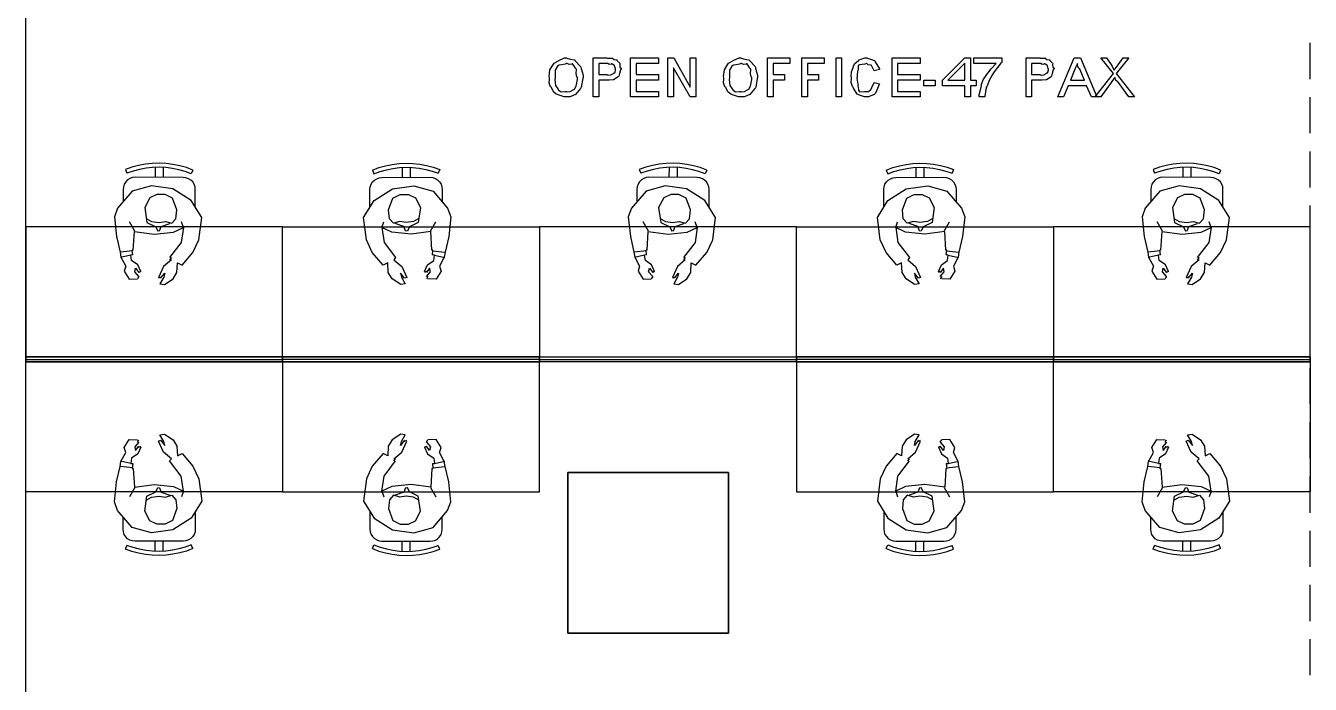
# Model space of a CAD drawing. Extents: x 0 to 23.4, y 0 to 16.5.
# Drawn here: x 5.708 to 7.807, y 9.754 to 10.83 of the extents above; entities that cross this region are included whole.
import ezdxf

# ---------------------------------------------------------------- set-up
doc = ezdxf.new("R2010")
doc.units = 0
doc.layers.get('0').update_dxf_attribs({"linetype": 'CONTINUOUS'})

msp = doc.modelspace()

# ---------------------------------------------------------------- linework, layer by layer
at = {"color": 0}
for points in [[(5.70779, 8.46924), (5.70779, 13.0227)], [(7.80746, 10.7429), (7.80746, 10.802)], [(7.80746, 10.6544), (7.80746, 10.7134)], [(7.80746, 10.5658), (7.80746, 10.6248)], [(5.98101, 10.5943), (5.97043, 10.5982), (5.95953, 10.6013), (5.94846, 10.6035), (5.93728, 10.6049), (5.926, 10.6054), (5.91471, 10.605), (5.90349, 10.6038), (5.89242, 10.6017), (5.88151, 10.5988), (5.87082, 10.5951)], [(6.27447, 10.5943), (6.28504, 10.5982), (6.29596, 10.6013), (6.30701, 10.6035), (6.31819, 10.6049), (6.32949, 10.6054), (6.34076, 10.605), (6.352, 10.6038), (6.36307, 10.6017), (6.37397, 10.5988), (6.38465, 10.5951)], [(6.82086, 10.5943), (6.81028, 10.5982), (6.79937, 10.6013), (6.78831, 10.6035), (6.77713, 10.6049), (6.76585, 10.6054), (6.75456, 10.605), (6.74333, 10.6038), (6.73226, 10.6017), (6.72136, 10.5988), (6.71067, 10.5951)], [(7.11431, 10.5943), (7.12489, 10.5982), (7.13579, 10.6013), (7.14686, 10.6035), (7.15804, 10.6049), (7.16932, 10.6054), (7.18061, 10.605), (7.19185, 10.6038), (7.2029, 10.6017), (7.21382, 10.5988), (7.2245, 10.5951)], [(7.66069, 10.5943), (7.65013, 10.5982), (7.63926, 10.6013), (7.62819, 10.6035), (7.61697, 10.6049), (7.60568, 10.6054), (7.5944, 10.605), (7.58322, 10.6038), (7.5721, 10.6017), (7.56119, 10.5988), (7.55057, 10.5951)], [(5.88667, 10.5824), (5.88226, 10.5819), (5.8781, 10.5805), (5.87435, 10.5781), (5.87125, 10.575), (5.86887, 10.5712), (5.8674, 10.5671), (5.86692, 10.5627)], [(5.87082, 10.5951), (5.87332, 10.589)], [(5.97851, 10.5883), (5.96843, 10.592), (5.95801, 10.5949), (5.94749, 10.597), (5.93674, 10.5983), (5.926, 10.5988), (5.91521, 10.5985), (5.90451, 10.5973), (5.89388, 10.5954), (5.88346, 10.5926), (5.87332, 10.589)], [(5.96539, 10.5822), (5.88667, 10.5824)], [(5.91943, 10.5988), (5.91938, 10.5823)], [(5.93257, 10.5988), (5.93251, 10.5823)], [(5.98101, 10.5943), (5.97851, 10.5883)], [(6.27447, 10.5943), (6.27696, 10.5883)], [(6.27696, 10.5883), (6.28706, 10.592), (6.29747, 10.5949), (6.308, 10.597), (6.31874, 10.5983), (6.32949, 10.5988), (6.34028, 10.5985), (6.35097, 10.5973), (6.3616, 10.5954), (6.37201, 10.5926), (6.38217, 10.589)], [(6.2901, 10.5822), (6.36882, 10.5824)], [(6.32292, 10.5988), (6.32297, 10.5823)], [(6.33604, 10.5988), (6.3361, 10.5823)], [(6.36882, 10.5824), (6.37321, 10.5819), (6.37739, 10.5805), (6.38113, 10.5781), (6.38422, 10.575), (6.38661, 10.5712), (6.38807, 10.5671), (6.38857, 10.5627)], [(6.38465, 10.5951), (6.38217, 10.589)], [(6.72651, 10.5824), (6.72211, 10.5819), (6.71793, 10.5805), (6.71419, 10.5781), (6.7111, 10.575), (6.70871, 10.5712), (6.70725, 10.5671), (6.70676, 10.5627)], [(6.71067, 10.5951), (6.71317, 10.589)], [(6.81836, 10.5883), (6.80826, 10.592), (6.79785, 10.5949), (6.78733, 10.597), (6.77658, 10.5983), (6.76585, 10.5988), (6.75504, 10.5985), (6.74436, 10.5973), (6.73372, 10.5954), (6.72331, 10.5926), (6.71317, 10.589)], [(6.80524, 10.5822), (6.72651, 10.5824)], [(6.75928, 10.5988), (6.75922, 10.5823)], [(6.7724, 10.5988), (6.77235, 10.5823)], [(6.82086, 10.5943), (6.81836, 10.5883)], [(7.11431, 10.5943), (7.11681, 10.5883)], [(7.11681, 10.5883), (7.1269, 10.592), (7.13732, 10.5949), (7.14789, 10.597), (7.15858, 10.5983), (7.16932, 10.5988), (7.18012, 10.5985), (7.19081, 10.5973), (7.20144, 10.5954), (7.21186, 10.5926), (7.222, 10.589)], [(7.12993, 10.5822), (7.20865, 10.5824)], [(7.16276, 10.5988), (7.16282, 10.5823)], [(7.17589, 10.5988), (7.17594, 10.5823)], [(7.20865, 10.5824), (7.21306, 10.5819), (7.21724, 10.5805), (7.22097, 10.5781), (7.22407, 10.575), (7.22646, 10.5712), (7.22792, 10.5671), (7.2284, 10.5627)], [(7.2245, 10.5951), (7.222, 10.589)], [(7.56635, 10.5824), (7.56196, 10.5819), (7.55778, 10.5805), (7.55404, 10.5781), (7.55094, 10.575), (7.54861, 10.5712), (7.54715, 10.5671), (7.5466, 10.5627)], [(7.55057, 10.5951), (7.553, 10.589)], [(7.65826, 10.5883), (7.64811, 10.592), (7.63775, 10.5949), (7.62717, 10.597), (7.61649, 10.5983), (7.60568, 10.5988), (7.59489, 10.5985), (7.58421, 10.5973), (7.57363, 10.5954), (7.56315, 10.5926), (7.553, 10.589)], [(7.64507, 10.5822), (7.56635, 10.5824)], [(7.59913, 10.5988), (7.59907, 10.5823)], [(7.61225, 10.5988), (7.61219, 10.5823)], [(7.66069, 10.5943), (7.65826, 10.5883)], [(5.86692, 10.5627), (5.86686, 10.5421)], [(5.91319, 10.5684), (5.88194, 10.5597)], [(5.94819, 10.5635), (5.91319, 10.5684)], [(5.97814, 10.5444), (5.94819, 10.5635)], [(5.98503, 10.5625), (5.98454, 10.5668), (5.98307, 10.571), (5.98074, 10.5748), (5.97765, 10.5779), (5.9739, 10.5802), (5.96978, 10.5817), (5.96539, 10.5822)], [(5.98497, 10.5335), (5.98503, 10.5625)], [(6.27046, 10.5625), (6.27094, 10.5668), (6.2724, 10.571), (6.27474, 10.5748), (6.27783, 10.5779), (6.28157, 10.5802), (6.28569, 10.5817), (6.2901, 10.5822)], [(6.27051, 10.5335), (6.27046, 10.5625)], [(6.27735, 10.5444), (6.30729, 10.5635)], [(6.30729, 10.5635), (6.34229, 10.5684)], [(6.34229, 10.5684), (6.37354, 10.5597)], [(6.38857, 10.5627), (6.38861, 10.5421)], [(6.70676, 10.5627), (6.70671, 10.5421)], [(6.75304, 10.5684), (6.72185, 10.5597)], [(6.78803, 10.5635), (6.75304, 10.5684)], [(6.81799, 10.5444), (6.78803, 10.5635)], [(6.82487, 10.5625), (6.82438, 10.5668), (6.82292, 10.571), (6.82058, 10.5748), (6.81749, 10.5779), (6.81375, 10.5802), (6.80963, 10.5817), (6.80524, 10.5822)], [(6.82482, 10.5335), (6.82487, 10.5625)], [(7.11029, 10.5625), (7.11079, 10.5668), (7.11225, 10.571), (7.11458, 10.5748), (7.11768, 10.5779), (7.12142, 10.5802), (7.12554, 10.5817), (7.12993, 10.5822)], [(7.11035, 10.5335), (7.11029, 10.5625)], [(7.11719, 10.5444), (7.14714, 10.5635)], [(7.14714, 10.5635), (7.18212, 10.5684)], [(7.18212, 10.5684), (7.21337, 10.5597)], [(7.2284, 10.5627), (7.22846, 10.5421)], [(7.5466, 10.5627), (7.54656, 10.5421)], [(7.59289, 10.5684), (7.56168, 10.5597)], [(7.62787, 10.5635), (7.59289, 10.5684)], [(7.65782, 10.5444), (7.62787, 10.5635)], [(7.66471, 10.5625), (7.66422, 10.5668), (7.66282, 10.571), (7.66043, 10.5748), (7.65733, 10.5779), (7.6536, 10.5802), (7.64947, 10.5817), (7.64507, 10.5822)], [(7.66465, 10.5335), (7.66471, 10.5625)], [(5.88194, 10.5597), (5.85801, 10.5318)], [(5.91075, 10.5488), (5.9024, 10.5333)], [(5.92215, 10.5544), (5.91075, 10.5488)], [(5.9356, 10.5544), (5.92215, 10.5544)], [(5.94749, 10.5482), (5.9356, 10.5544)], [(5.95469, 10.529), (5.94749, 10.5482)], [(5.99556, 10.5165), (5.97814, 10.5444)], [(6.25993, 10.5165), (6.27735, 10.5444)], [(6.30078, 10.529), (6.308, 10.5482)], [(6.308, 10.5482), (6.31988, 10.5544)], [(6.31988, 10.5544), (6.33333, 10.5544)], [(6.33333, 10.5544), (6.34472, 10.5488)], [(6.34472, 10.5488), (6.35308, 10.5333)], [(6.37354, 10.5597), (6.39746, 10.5318)], [(6.72185, 10.5597), (6.69786, 10.5318)], [(6.7506, 10.5488), (6.74224, 10.5333)], [(6.76199, 10.5544), (6.7506, 10.5488)], [(6.77544, 10.5544), (6.76199, 10.5544)], [(6.78733, 10.5482), (6.77544, 10.5544)], [(6.79454, 10.529), (6.78733, 10.5482)], [(6.83539, 10.5165), (6.81799, 10.5444)], [(7.09978, 10.5165), (7.11719, 10.5444)], [(7.14068, 10.529), (7.14785, 10.5482)], [(7.14785, 10.5482), (7.15972, 10.5544)], [(7.15972, 10.5544), (7.17318, 10.5544)], [(7.17318, 10.5544), (7.18457, 10.5488)], [(7.18457, 10.5488), (7.19293, 10.5333)], [(7.21337, 10.5597), (7.23731, 10.5318)], [(7.56168, 10.5597), (7.53771, 10.5318)], [(7.59044, 10.5488), (7.58214, 10.5333)], [(7.60183, 10.5544), (7.59044, 10.5488)], [(7.61529, 10.5544), (7.60183, 10.5544)], [(7.62717, 10.5482), (7.61529, 10.5544)], [(7.63439, 10.529), (7.62717, 10.5482)], [(7.67529, 10.5165), (7.65782, 10.5444)], [(5.85801, 10.5318), (5.85275, 10.5181)], [(5.9024, 10.5333), (5.90597, 10.5084)], [(5.95307, 10.5145), (5.95469, 10.529)], [(6.3024, 10.5145), (6.30078, 10.529)], [(6.35308, 10.5333), (6.3495, 10.5084)], [(6.39746, 10.5318), (6.40272, 10.5181)], [(6.69786, 10.5318), (6.6926, 10.5181)], [(6.74224, 10.5333), (6.74582, 10.5084)], [(6.79292, 10.5145), (6.79454, 10.529)], [(7.14225, 10.5145), (7.14068, 10.529)], [(7.19293, 10.5333), (7.18935, 10.5084)], [(7.23731, 10.5318), (7.24262, 10.5181)], [(7.53771, 10.5318), (7.53244, 10.5181)], [(7.58214, 10.5333), (7.58567, 10.5084)], [(7.63276, 10.5145), (7.63439, 10.529)], [(7.80746, 10.4772), (7.80746, 10.5363)], [(6.12771, 10.5015), (5.70779, 10.5015)], [(5.70779, 10.5015), (5.70779, 10.2849)], [(5.85275, 10.5181), (5.85633, 10.4855)], [(5.88607, 10.4945), (5.87733, 10.5094)], [(5.90597, 10.5084), (5.92063, 10.5016)], [(5.90603, 10.5144), (5.91363, 10.5104)], [(5.91363, 10.5104), (5.92594, 10.5086)], [(5.92063, 10.5016), (5.92383, 10.4946)], [(5.92594, 10.5086), (5.93619, 10.51)], [(5.92665, 10.495), (5.92936, 10.502)], [(5.92936, 10.502), (5.94358, 10.5071)], [(5.93619, 10.51), (5.94661, 10.5073)], [(5.94661, 10.5073), (5.95307, 10.5145)], [(5.94933, 10.4927), (5.96556, 10.5004)], [(5.96556, 10.5004), (5.96197, 10.476)], [(5.96556, 10.5004), (5.9624, 10.5096)], [(5.99089, 10.4803), (5.99556, 10.5165)], [(6.12771, 10.2849), (6.12771, 10.5015)], [(6.12771, 10.5015), (6.54769, 10.5015)], [(6.12771, 10.2849), (6.12771, 10.5015)], [(6.2646, 10.4803), (6.25993, 10.5165)], [(6.28993, 10.5004), (6.29308, 10.5096)], [(6.28993, 10.5004), (6.29351, 10.476)], [(6.30615, 10.4927), (6.28993, 10.5004)], [(6.30886, 10.5073), (6.3024, 10.5145)], [(6.31928, 10.51), (6.30886, 10.5073)], [(6.32611, 10.502), (6.3119, 10.5071)], [(6.32954, 10.5086), (6.31928, 10.51)], [(6.32883, 10.495), (6.32611, 10.502)], [(6.34185, 10.5104), (6.32954, 10.5086)], [(6.33485, 10.5016), (6.33165, 10.4946)], [(6.3495, 10.5084), (6.33485, 10.5016)], [(6.34944, 10.5144), (6.34185, 10.5104)], [(6.36942, 10.4945), (6.37815, 10.5094)], [(6.40272, 10.5181), (6.39914, 10.4855)], [(6.54769, 10.5015), (6.54769, 10.2849)], [(6.96761, 10.5015), (6.54769, 10.5015)], [(6.54769, 10.5015), (6.54769, 10.2849)], [(6.6926, 10.5181), (6.69618, 10.4855)], [(6.72592, 10.4945), (6.71718, 10.5094)], [(6.74582, 10.5084), (6.76047, 10.5016)], [(6.74588, 10.5144), (6.75347, 10.5104)], [(6.75347, 10.5104), (6.76579, 10.5086)], [(6.76047, 10.5016), (6.76367, 10.4946)], [(6.76579, 10.5086), (6.77604, 10.51)], [(6.76654, 10.495), (6.76921, 10.502)], [(6.76921, 10.502), (6.78342, 10.5071)], [(6.77604, 10.51), (6.78646, 10.5073)], [(6.78646, 10.5073), (6.79292, 10.5145)], [(6.78917, 10.4927), (6.80539, 10.5004)], [(6.80539, 10.5004), (6.80181, 10.476)], [(6.80539, 10.5004), (6.80225, 10.5096)], [(6.83074, 10.4803), (6.83539, 10.5165)], [(6.96761, 10.2849), (6.96761, 10.5015)], [(6.96761, 10.5015), (7.38753, 10.5015)], [(6.96761, 10.2849), (6.96761, 10.5015)], [(7.10449, 10.4803), (7.09978, 10.5165)], [(7.12978, 10.5004), (7.13292, 10.5096)], [(7.12978, 10.5004), (7.13336, 10.476)], [(7.146, 10.4927), (7.12978, 10.5004)], [(7.14871, 10.5073), (7.14225, 10.5145)], [(7.15912, 10.51), (7.14871, 10.5073)], [(7.16596, 10.502), (7.15175, 10.5071)], [(7.16938, 10.5086), (7.15912, 10.51)], [(7.16868, 10.495), (7.16596, 10.502)], [(7.18169, 10.5104), (7.16938, 10.5086)], [(7.17469, 10.5016), (7.1715, 10.4946)], [(7.18935, 10.5084), (7.17469, 10.5016)], [(7.18929, 10.5144), (7.18169, 10.5104)], [(7.20925, 10.4945), (7.21799, 10.5094)], [(7.24262, 10.5181), (7.23899, 10.4855)], [(7.38753, 10.5015), (7.38753, 10.2849)], [(7.80746, 10.5015), (7.38753, 10.5015)], [(7.38753, 10.5015), (7.38753, 10.2849)], [(7.53244, 10.5181), (7.53603, 10.4855)], [(7.56575, 10.4945), (7.55701, 10.5094)], [(7.58567, 10.5084), (7.60032, 10.5016)], [(7.58572, 10.5144), (7.59332, 10.5104)], [(7.59332, 10.5104), (7.60562, 10.5086)], [(7.60032, 10.5016), (7.60351, 10.4946)], [(7.60562, 10.5086), (7.61589, 10.51)], [(7.60639, 10.495), (7.60906, 10.502)], [(7.60906, 10.502), (7.62326, 10.5071)], [(7.61589, 10.51), (7.62631, 10.5073)], [(7.62631, 10.5073), (7.63276, 10.5145)], [(7.62907, 10.4927), (7.64524, 10.5004)], [(7.64524, 10.5004), (7.64165, 10.476)], [(7.64524, 10.5004), (7.64208, 10.5096)], [(7.67057, 10.4803), (7.67529, 10.5165)], [(7.80746, 10.2849), (7.80746, 10.5015)], [(5.85633, 10.4855), (5.86219, 10.4602)], [(5.88363, 10.4633), (5.88542, 10.4941)], [(5.88542, 10.4941), (5.91775, 10.4893)], [(5.91775, 10.4893), (5.94933, 10.4927)], [(5.92665, 10.495), (5.92383, 10.4946)], [(5.98118, 10.4595), (5.99089, 10.4803)], [(6.27431, 10.4595), (6.2646, 10.4803)], [(6.33768, 10.4893), (6.30615, 10.4927)], [(6.33165, 10.495), (6.32883, 10.4946)], [(6.37007, 10.4941), (6.33768, 10.4893)], [(6.37185, 10.4633), (6.37007, 10.4941)], [(6.39914, 10.4855), (6.39328, 10.4602)], [(6.69618, 10.4855), (6.70204, 10.4602)], [(6.72347, 10.4633), (6.72526, 10.4941)], [(6.72526, 10.4941), (6.75765, 10.4893)], [(6.75765, 10.4893), (6.78917, 10.4927)], [(6.76654, 10.495), (6.76367, 10.4946)], [(6.82101, 10.4595), (6.83074, 10.4803)], [(7.11415, 10.4595), (7.10449, 10.4803)], [(7.17757, 10.4893), (7.146, 10.4927)], [(7.1715, 10.495), (7.16868, 10.4946)], [(7.2099, 10.4941), (7.17757, 10.4893)], [(7.21169, 10.4633), (7.2099, 10.4941)], [(7.23899, 10.4855), (7.23312, 10.4602)], [(7.53603, 10.4855), (7.54189, 10.4602)], [(7.56332, 10.4633), (7.56511, 10.4941)], [(7.56511, 10.4941), (7.5975, 10.4893)], [(7.5975, 10.4893), (7.62907, 10.4927)], [(7.60639, 10.495), (7.60351, 10.4946)], [(7.66092, 10.4595), (7.67057, 10.4803)], [(5.86219, 10.4602), (5.8635, 10.452)], [(5.88238, 10.4625), (5.86268, 10.4601)], [(5.88363, 10.4633), (5.882, 10.4631)], [(5.88286, 10.4555), (5.882, 10.4631)], [(5.96197, 10.476), (5.94299, 10.4512)], [(5.96349, 10.439), (5.98118, 10.4595)], [(6.29199, 10.439), (6.27431, 10.4595)], [(6.29351, 10.476), (6.3125, 10.4512)], [(6.37349, 10.4633), (6.37185, 10.4631)], [(6.37261, 10.4555), (6.37349, 10.4631)], [(6.3731, 10.4625), (6.39279, 10.4601)], [(6.39328, 10.4602), (6.39199, 10.452)], [(6.70204, 10.4602), (6.70335, 10.452)], [(6.72222, 10.4625), (6.70258, 10.4601)], [(6.72347, 10.4633), (6.72185, 10.4631)], [(6.72271, 10.4555), (6.72185, 10.4631)], [(6.80181, 10.476), (6.78282, 10.4512)], [(6.80339, 10.439), (6.82101, 10.4595)], [(7.13183, 10.439), (7.11415, 10.4595)], [(7.13336, 10.476), (7.1524, 10.4512)], [(7.21332, 10.4633), (7.21169, 10.4631)], [(7.21246, 10.4555), (7.21332, 10.4631)], [(7.21294, 10.4625), (7.23264, 10.4601)], [(7.23312, 10.4602), (7.23182, 10.452)], [(7.54189, 10.4602), (7.54318, 10.452)], [(7.56207, 10.4625), (7.54243, 10.4601)], [(7.56332, 10.4633), (7.56168, 10.4631)], [(7.56256, 10.4555), (7.56168, 10.4631)], [(7.64165, 10.476), (7.62267, 10.4512)], [(7.64324, 10.439), (7.66092, 10.4595)], [(5.87961, 10.4551), (5.86285, 10.4516)], [(5.8635, 10.452), (5.87125, 10.4374)], [(5.87125, 10.4374), (5.86882, 10.429)], [(5.88286, 10.4555), (5.87961, 10.4551)], [(5.88081, 10.4464), (5.87961, 10.4551)], [(5.89085, 10.4393), (5.88081, 10.4464)], [(5.89578, 10.4286), (5.89085, 10.4393)], [(5.93317, 10.4364), (5.92486, 10.4187)], [(5.9459, 10.4478), (5.93317, 10.4364)], [(5.9459, 10.4512), (5.94299, 10.4478)], [(5.95492, 10.4271), (5.95589, 10.4429)], [(5.95589, 10.4429), (5.96349, 10.439)], [(6.29958, 10.4429), (6.29199, 10.439)], [(6.30051, 10.4271), (6.29958, 10.4429)], [(6.3125, 10.4512), (6.30957, 10.4478)], [(6.30957, 10.4478), (6.32232, 10.4364)], [(6.32232, 10.4364), (6.33062, 10.4187)], [(6.35969, 10.4286), (6.36464, 10.4393)], [(6.36464, 10.4393), (6.37468, 10.4464)], [(6.37587, 10.4555), (6.37261, 10.4551)], [(6.37468, 10.4464), (6.37587, 10.4551)], [(6.37587, 10.4551), (6.39264, 10.4516)], [(6.39199, 10.452), (6.38417, 10.4374)], [(6.38417, 10.4374), (6.38667, 10.429)], [(6.71946, 10.4551), (6.70269, 10.4516)], [(6.70335, 10.452), (6.71115, 10.4374)], [(6.71115, 10.4374), (6.70865, 10.429)], [(6.72271, 10.4555), (6.71946, 10.4551)], [(6.72065, 10.4464), (6.71946, 10.4551)], [(6.73068, 10.4393), (6.72065, 10.4464)], [(6.73562, 10.4286), (6.73068, 10.4393)], [(6.77306, 10.4364), (6.76471, 10.4187)], [(6.78575, 10.4478), (6.77306, 10.4364)], [(6.78575, 10.4512), (6.78282, 10.4478)], [(6.79482, 10.4271), (6.79574, 10.4429)], [(6.79574, 10.4429), (6.80339, 10.439)], [(7.13943, 10.4429), (7.13183, 10.439)], [(7.1404, 10.4271), (7.13943, 10.4429)], [(7.1524, 10.4512), (7.14942, 10.4478)], [(7.14942, 10.4478), (7.16217, 10.4364)], [(7.16217, 10.4364), (7.17046, 10.4187)], [(7.19954, 10.4286), (7.20449, 10.4393)], [(7.20449, 10.4393), (7.21451, 10.4464)], [(7.21571, 10.4555), (7.21246, 10.4551)], [(7.21451, 10.4464), (7.21571, 10.4551)], [(7.21571, 10.4551), (7.23247, 10.4516)], [(7.23182, 10.452), (7.22407, 10.4374)], [(7.22407, 10.4374), (7.22651, 10.429)], [(7.55931, 10.4551), (7.54258, 10.4516)], [(7.54318, 10.452), (7.551, 10.4374)], [(7.551, 10.4374), (7.5485, 10.429)], [(7.56256, 10.4555), (7.55931, 10.4551)], [(7.56049, 10.4464), (7.55931, 10.4551)], [(7.57053, 10.4393), (7.56049, 10.4464)], [(7.57553, 10.4286), (7.57053, 10.4393)], [(7.6129, 10.4364), (7.60454, 10.4187)], [(7.6256, 10.4478), (7.6129, 10.4364)], [(7.6256, 10.4512), (7.62267, 10.4478)], [(7.63465, 10.4271), (7.63564, 10.4429)], [(7.63564, 10.4429), (7.64324, 10.439)], [(7.80746, 10.3887), (7.80746, 10.4477)], [(5.86882, 10.429), (5.87696, 10.416)], [(5.87696, 10.416), (5.89035, 10.4166)], [(5.88612, 10.4282), (5.88743, 10.4337)], [(5.89279, 10.4203), (5.88612, 10.4282)], [(5.88743, 10.4337), (5.89279, 10.4271)], [(5.89279, 10.4203), (5.89035, 10.4166)], [(5.89578, 10.4286), (5.89279, 10.4271)], [(5.92828, 10.4187), (5.92486, 10.4174)], [(5.93349, 10.4194), (5.92731, 10.4086)], [(5.92828, 10.4174), (5.935, 10.4259)], [(5.935, 10.4259), (5.93349, 10.4194)], [(5.93479, 10.4074), (5.94857, 10.4163)], [(5.94857, 10.4163), (5.95492, 10.4271)], [(6.30692, 10.4163), (6.30051, 10.4271)], [(6.32069, 10.4074), (6.30692, 10.4163)], [(6.32047, 10.4259), (6.322, 10.4194)], [(6.32721, 10.4174), (6.32047, 10.4259)], [(6.322, 10.4194), (6.32818, 10.4086)], [(6.33062, 10.4187), (6.32721, 10.4174)], [(6.36268, 10.4286), (6.35969, 10.4271)], [(6.36806, 10.4337), (6.36268, 10.4271)], [(6.36268, 10.4203), (6.36936, 10.4282)], [(6.36513, 10.4203), (6.36268, 10.4166)], [(6.37853, 10.416), (6.36513, 10.4166)], [(6.36936, 10.4282), (6.36806, 10.4337)], [(6.38667, 10.429), (6.37853, 10.416)], [(6.70865, 10.429), (6.71679, 10.416)], [(6.71679, 10.416), (6.73019, 10.4166)], [(6.72597, 10.4282), (6.72726, 10.4337)], [(6.73264, 10.4203), (6.72597, 10.4282)], [(6.72726, 10.4337), (6.73264, 10.4271)], [(6.73264, 10.4203), (6.73019, 10.4166)], [(6.73562, 10.4286), (6.73264, 10.4271)], [(6.76812, 10.4187), (6.76471, 10.4174)], [(6.77333, 10.4194), (6.76714, 10.4086)], [(6.76812, 10.4174), (6.77485, 10.4259)], [(6.77485, 10.4259), (6.77333, 10.4194)], [(6.77463, 10.4074), (6.78842, 10.4163)], [(6.78842, 10.4163), (6.79482, 10.4271)], [(7.14675, 10.4163), (7.1404, 10.4271)], [(7.16054, 10.4074), (7.14675, 10.4163)], [(7.16032, 10.4259), (7.16183, 10.4194)], [(7.16704, 10.4174), (7.16032, 10.4259)], [(7.16183, 10.4194), (7.16803, 10.4086)], [(7.17046, 10.4187), (7.16704, 10.4174)], [(7.20253, 10.4286), (7.19954, 10.4271)], [(7.2079, 10.4337), (7.20253, 10.4271)], [(7.20253, 10.4203), (7.20921, 10.4282)], [(7.20497, 10.4203), (7.20253, 10.4166)], [(7.21838, 10.416), (7.20497, 10.4166)], [(7.20921, 10.4282), (7.2079, 10.4337)], [(7.22651, 10.429), (7.21838, 10.416)], [(7.5485, 10.429), (7.55664, 10.416)], [(7.55664, 10.416), (7.57004, 10.4166)], [(7.56581, 10.4282), (7.56711, 10.4337)], [(7.57249, 10.4203), (7.56581, 10.4282)], [(7.56711, 10.4337), (7.57249, 10.4271)], [(7.57249, 10.4203), (7.57004, 10.4166)], [(7.57553, 10.4286), (7.57249, 10.4271)], [(7.60796, 10.4187), (7.60454, 10.4174)], [(7.61317, 10.4194), (7.60699, 10.4086)], [(7.60796, 10.4174), (7.61469, 10.4259)], [(7.61469, 10.4259), (7.61317, 10.4194)], [(7.61447, 10.4074), (7.62825, 10.4163)], [(7.62825, 10.4163), (7.63465, 10.4271)], [(5.92731, 10.4086), (5.93479, 10.4074)], [(6.32818, 10.4086), (6.32069, 10.4074)], [(6.76714, 10.4086), (6.77463, 10.4074)], [(7.16803, 10.4086), (7.16054, 10.4074)], [(7.60699, 10.4086), (7.61447, 10.4074)], [(7.80746, 10.3001), (7.80746, 10.3591)], [(6.12771, 10.2889), (6.12771, 10.2849)], [(6.12771, 10.2889), (6.12771, 10.2849)], [(6.96761, 10.2889), (6.96761, 10.2849)], [(6.96761, 10.2889), (6.96761, 10.2849)], [(7.80746, 10.2889), (7.80746, 10.2849)], [(5.70779, 10.2849), (6.12771, 10.2849)], [(5.70779, 10.0685), (5.70779, 10.2849)], [(5.70779, 10.2849), (6.12771, 10.2849)], [(6.54769, 10.2849), (6.12771, 10.2849)], [(6.12771, 10.2849), (6.12771, 10.0685)], [(6.12771, 10.281), (6.12771, 10.2849)], [(6.54769, 10.2849), (6.12771, 10.2849)], [(6.12771, 10.2849), (6.12771, 10.0685)], [(6.12771, 10.281), (6.12771, 10.2849)], [(6.54769, 10.0685), (6.54769, 10.2849)], [(6.54769, 10.2849), (6.96761, 10.2849)], [(7.38753, 10.2849), (6.96761, 10.2849)], [(7.38753, 10.2849), (6.96761, 10.2849)], [(6.96761, 10.2849), (6.96761, 10.0685)], [(6.96761, 10.281), (6.96761, 10.2849)], [(7.38753, 10.0685), (7.38753, 10.2849)], [(7.38753, 10.2849), (7.80746, 10.2849)], [(7.38753, 10.0685), (7.38753, 10.2849)], [(7.38753, 10.2849), (7.80746, 10.2849)], [(7.80746, 10.2849), (7.80746, 10.0685)], [(7.80746, 10.281), (7.80746, 10.2849)], [(7.80746, 10.2115), (7.80746, 10.2706)], [(5.92731, 10.1613), (5.93479, 10.1625)], [(5.93479, 10.1625), (5.94857, 10.1536)], [(6.32069, 10.1625), (6.30692, 10.1536)], [(6.32818, 10.1613), (6.32069, 10.1625)], [(7.16054, 10.1625), (7.14675, 10.1536)], [(7.16803, 10.1613), (7.16054, 10.1625)], [(7.60699, 10.1613), (7.61447, 10.1625)], [(7.61447, 10.1625), (7.62825, 10.1536)], [(7.80746, 10.1229), (7.80746, 10.182)], [(5.86882, 10.1409), (5.87696, 10.154)], [(5.87696, 10.154), (5.89035, 10.1534)], [(5.89279, 10.1497), (5.88612, 10.1418)], [(5.88612, 10.1418), (5.88743, 10.1362)], [(5.88743, 10.1362), (5.89279, 10.1428)], [(5.89035, 10.1497), (5.89279, 10.1534)], [(5.89279, 10.1413), (5.89578, 10.1428)], [(5.92486, 10.1512), (5.92828, 10.1526)], [(5.93317, 10.1335), (5.92486, 10.1512)], [(5.93349, 10.1506), (5.92731, 10.1613)], [(5.92828, 10.1526), (5.935, 10.144)], [(5.935, 10.144), (5.93349, 10.1506)], [(5.94857, 10.1536), (5.95492, 10.1428)], [(5.95492, 10.1428), (5.95589, 10.1271)], [(6.30051, 10.1428), (6.29958, 10.1271)], [(6.30692, 10.1536), (6.30051, 10.1428)], [(6.32721, 10.1526), (6.32047, 10.144)], [(6.32047, 10.144), (6.322, 10.1506)], [(6.322, 10.1506), (6.32818, 10.1613)], [(6.32232, 10.1335), (6.33062, 10.1512)], [(6.32721, 10.1512), (6.33062, 10.1526)], [(6.35969, 10.1413), (6.36268, 10.1428)], [(6.36268, 10.1497), (6.36513, 10.1534)], [(6.36268, 10.1497), (6.36936, 10.1418)], [(6.36806, 10.1362), (6.36268, 10.1428)], [(6.37853, 10.154), (6.36513, 10.1534)], [(6.36936, 10.1418), (6.36806, 10.1362)], [(6.38667, 10.1409), (6.37853, 10.154)], [(7.1404, 10.1428), (7.13943, 10.1271)], [(7.14675, 10.1536), (7.1404, 10.1428)], [(7.16704, 10.1526), (7.16032, 10.144)], [(7.16032, 10.144), (7.16183, 10.1506)], [(7.16183, 10.1506), (7.16803, 10.1613)], [(7.16217, 10.1335), (7.17046, 10.1512)], [(7.16704, 10.1512), (7.17046, 10.1526)], [(7.19954, 10.1413), (7.20253, 10.1428)], [(7.20253, 10.1497), (7.20497, 10.1534)], [(7.20253, 10.1497), (7.20921, 10.1418)], [(7.2079, 10.1362), (7.20253, 10.1428)], [(7.21838, 10.154), (7.20497, 10.1534)], [(7.20921, 10.1418), (7.2079, 10.1362)], [(7.22651, 10.1409), (7.21838, 10.154)], [(7.5485, 10.1409), (7.55664, 10.154)], [(7.55664, 10.154), (7.57004, 10.1534)], [(7.57249, 10.1497), (7.56581, 10.1418)], [(7.56581, 10.1418), (7.56711, 10.1362)], [(7.56711, 10.1362), (7.57249, 10.1428)], [(7.57004, 10.1497), (7.57249, 10.1534)], [(7.57249, 10.1413), (7.57553, 10.1428)], [(7.60454, 10.1512), (7.60796, 10.1526)], [(7.6129, 10.1335), (7.60454, 10.1512)], [(7.61317, 10.1506), (7.60699, 10.1613)], [(7.60796, 10.1526), (7.61469, 10.144)], [(7.61469, 10.144), (7.61317, 10.1506)], [(7.62825, 10.1536), (7.63465, 10.1428)], [(7.63465, 10.1428), (7.63564, 10.1271)], [(5.8635, 10.1179), (5.87125, 10.1325)], [(5.87125, 10.1325), (5.86882, 10.1409)], [(5.88081, 10.1235), (5.87961, 10.1148)], [(5.89085, 10.1306), (5.88081, 10.1235)], [(5.89578, 10.1413), (5.89085, 10.1306)], [(5.9459, 10.1221), (5.93317, 10.1335)], [(5.94299, 10.1188), (5.9459, 10.1221)], [(5.95589, 10.1271), (5.96349, 10.131)], [(5.96349, 10.131), (5.98118, 10.1105)], [(6.29199, 10.131), (6.27431, 10.1105)], [(6.29958, 10.1271), (6.29199, 10.131)], [(6.30957, 10.1221), (6.32232, 10.1335)], [(6.30957, 10.1188), (6.3125, 10.1221)], [(6.35969, 10.1413), (6.36464, 10.1306)], [(6.36464, 10.1306), (6.37468, 10.1235)], [(6.37468, 10.1235), (6.37587, 10.1148)], [(6.38417, 10.1325), (6.38667, 10.1409)], [(6.39199, 10.1179), (6.38417, 10.1325)], [(7.13183, 10.131), (7.11415, 10.1105)], [(7.13943, 10.1271), (7.13183, 10.131)], [(7.14942, 10.1221), (7.16217, 10.1335)], [(7.14942, 10.1188), (7.1524, 10.1221)], [(7.19954, 10.1413), (7.20449, 10.1306)], [(7.20449, 10.1306), (7.21451, 10.1235)], [(7.21451, 10.1235), (7.21571, 10.1148)], [(7.22407, 10.1325), (7.22651, 10.1409)], [(7.23182, 10.1179), (7.22407, 10.1325)], [(7.54318, 10.1179), (7.551, 10.1325)], [(7.551, 10.1325), (7.5485, 10.1409)], [(7.56049, 10.1235), (7.55931, 10.1148)], [(7.57053, 10.1306), (7.56049, 10.1235)], [(7.57553, 10.1413), (7.57053, 10.1306)], [(7.6256, 10.1221), (7.6129, 10.1335)], [(7.62267, 10.1188), (7.6256, 10.1221)], [(7.63564, 10.1271), (7.64324, 10.131)], [(7.64324, 10.131), (7.66092, 10.1105)], [(5.85633, 10.0845), (5.86219, 10.1097)], [(5.86219, 10.1097), (5.8635, 10.1179)], [(5.88238, 10.1075), (5.86268, 10.1098)], [(5.87961, 10.1148), (5.86285, 10.1183)], [(5.87961, 10.1145), (5.88286, 10.1148)], [(5.88286, 10.1145), (5.882, 10.1068)], [(5.882, 10.1067), (5.88363, 10.1068)], [(5.88363, 10.1067), (5.88542, 10.0758)], [(5.96197, 10.094), (5.94299, 10.1188)], [(5.98118, 10.1105), (5.99089, 10.0896)], [(6.27431, 10.1105), (6.2646, 10.0896)], [(6.29351, 10.094), (6.3125, 10.1188)], [(6.37185, 10.1067), (6.37007, 10.0758)], [(6.37185, 10.1067), (6.37349, 10.1068)], [(6.37261, 10.1145), (6.37587, 10.1148)], [(6.37261, 10.1145), (6.37349, 10.1068)], [(6.3731, 10.1075), (6.39279, 10.1098)], [(6.37587, 10.1148), (6.39264, 10.1183)], [(6.39328, 10.1097), (6.39199, 10.1179)], [(6.39914, 10.0845), (6.39328, 10.1097)], [(7.11415, 10.1105), (7.10449, 10.0896)], [(7.13336, 10.094), (7.1524, 10.1188)], [(7.21169, 10.1067), (7.2099, 10.0758)], [(7.21169, 10.1067), (7.21332, 10.1068)], [(7.21246, 10.1145), (7.21571, 10.1148)], [(7.21246, 10.1145), (7.21332, 10.1068)], [(7.21294, 10.1075), (7.23264, 10.1098)], [(7.21571, 10.1148), (7.23247, 10.1183)], [(7.23312, 10.1097), (7.23182, 10.1179)], [(7.23899, 10.0845), (7.23312, 10.1097)], [(7.53603, 10.0845), (7.54189, 10.1097)], [(7.54189, 10.1097), (7.54318, 10.1179)], [(7.56207, 10.1075), (7.54243, 10.1098)], [(7.55931, 10.1148), (7.54258, 10.1183)], [(7.55931, 10.1145), (7.56256, 10.1148)], [(7.56256, 10.1145), (7.56168, 10.1068)], [(7.56168, 10.1067), (7.56332, 10.1068)], [(7.56332, 10.1067), (7.56511, 10.0758)], [(7.64165, 10.094), (7.62267, 10.1188)], [(7.66092, 10.1105), (7.67057, 10.0896)], [(5.85275, 10.0518), (5.85633, 10.0845)], [(5.88542, 10.0758), (5.91775, 10.0806)], [(5.91775, 10.0806), (5.94933, 10.0773)], [(5.96556, 10.0696), (5.96197, 10.094)], [(5.99089, 10.0896), (5.99556, 10.0534)], [(6.2646, 10.0896), (6.25993, 10.0534)], [(6.28993, 10.0696), (6.29351, 10.094)], [(6.33768, 10.0806), (6.30615, 10.0773)], [(6.37007, 10.0758), (6.33768, 10.0806)], [(6.40272, 10.0518), (6.39914, 10.0845)], [(7.10449, 10.0896), (7.09978, 10.0534)], [(7.12978, 10.0696), (7.13336, 10.094)], [(7.17757, 10.0806), (7.146, 10.0773)], [(7.2099, 10.0758), (7.17757, 10.0806)], [(7.24262, 10.0518), (7.23899, 10.0845)], [(7.53244, 10.0518), (7.53603, 10.0845)], [(7.56511, 10.0758), (7.5975, 10.0806)], [(7.5975, 10.0806), (7.62907, 10.0773)], [(7.64524, 10.0696), (7.64165, 10.094)], [(7.67057, 10.0896), (7.67529, 10.0534)], [(7.80746, 10.0343), (7.80746, 10.0934)], [(6.12771, 10.0685), (5.70779, 10.0685)], [(5.88607, 10.0754), (5.87733, 10.0605)], [(5.9024, 10.0367), (5.90597, 10.0615)], [(5.90597, 10.0615), (5.92063, 10.0683)], [(5.90603, 10.0556), (5.91363, 10.0596)], [(5.91363, 10.0596), (5.92594, 10.0613)], [(5.92063, 10.0683), (5.92383, 10.0753)], [(5.92383, 10.0749), (5.92665, 10.0753)], [(5.92594, 10.0613), (5.93619, 10.0599)], [(5.92665, 10.0749), (5.92936, 10.0679)], [(5.92936, 10.0679), (5.94358, 10.0628)], [(5.93619, 10.0599), (5.94661, 10.0627)], [(5.94661, 10.0627), (5.95307, 10.0554)], [(5.94933, 10.0773), (5.96556, 10.0696)], [(5.96556, 10.0696), (5.9624, 10.0603)], [(6.12771, 10.0685), (6.54769, 10.0685)], [(6.30615, 10.0773), (6.28993, 10.0696)], [(6.28993, 10.0696), (6.29308, 10.0603)], [(6.30886, 10.0627), (6.3024, 10.0554)], [(6.31928, 10.0599), (6.30886, 10.0627)], [(6.32611, 10.0679), (6.3119, 10.0628)], [(6.32954, 10.0613), (6.31928, 10.0599)], [(6.32878, 10.0749), (6.32611, 10.0679)], [(6.32878, 10.0749), (6.33165, 10.0753)], [(6.34185, 10.0596), (6.32954, 10.0613)], [(6.33485, 10.0683), (6.33165, 10.0753)], [(6.3495, 10.0615), (6.33485, 10.0683)], [(6.34944, 10.0556), (6.34185, 10.0596)], [(6.35308, 10.0367), (6.3495, 10.0615)], [(6.36942, 10.0754), (6.37815, 10.0605)], [(6.96761, 10.0685), (7.38753, 10.0685)], [(7.146, 10.0773), (7.12978, 10.0696)], [(7.12978, 10.0696), (7.13292, 10.0603)], [(7.14871, 10.0627), (7.14225, 10.0554)], [(7.15912, 10.0599), (7.14871, 10.0627)], [(7.16596, 10.0679), (7.15175, 10.0628)], [(7.16938, 10.0613), (7.15912, 10.0599)], [(7.16868, 10.0749), (7.16596, 10.0679)], [(7.16868, 10.0749), (7.1715, 10.0753)], [(7.18169, 10.0596), (7.16938, 10.0613)], [(7.17469, 10.0683), (7.1715, 10.0753)], [(7.18935, 10.0615), (7.17469, 10.0683)], [(7.18929, 10.0556), (7.18169, 10.0596)], [(7.19293, 10.0367), (7.18935, 10.0615)], [(7.20925, 10.0754), (7.21799, 10.0605)], [(7.80746, 10.0685), (7.38753, 10.0685)], [(7.56575, 10.0754), (7.55701, 10.0605)], [(7.58214, 10.0367), (7.58567, 10.0615)], [(7.58567, 10.0615), (7.60032, 10.0683)], [(7.58572, 10.0556), (7.59332, 10.0596)], [(7.59332, 10.0596), (7.60562, 10.0613)], [(7.60032, 10.0683), (7.60351, 10.0753)], [(7.60351, 10.0749), (7.60639, 10.0753)], [(7.60562, 10.0613), (7.61589, 10.0599)], [(7.60639, 10.0749), (7.60906, 10.0679)], [(7.60906, 10.0679), (7.62326, 10.0628)], [(7.61589, 10.0599), (7.62631, 10.0627)], [(7.62631, 10.0627), (7.63276, 10.0554)], [(7.62907, 10.0773), (7.64524, 10.0696)], [(7.64524, 10.0696), (7.64208, 10.0603)], [(5.85801, 10.0381), (5.85275, 10.0518)], [(5.88194, 10.0102), (5.85801, 10.0381)], [(5.91075, 10.0212), (5.9024, 10.0367)], [(5.95469, 10.0409), (5.94749, 10.0217)], [(5.95307, 10.0554), (5.95469, 10.0409)], [(5.99556, 10.0534), (5.97814, 10.0255)], [(6.25993, 10.0534), (6.27735, 10.0255)], [(6.3024, 10.0554), (6.30078, 10.0409)], [(6.30078, 10.0409), (6.308, 10.0217)], [(6.34472, 10.0212), (6.35308, 10.0367)], [(6.37354, 10.0102), (6.39746, 10.0381)], [(6.39746, 10.0381), (6.40272, 10.0518)], [(7.09978, 10.0534), (7.11719, 10.0255)], [(7.14225, 10.0554), (7.14068, 10.0409)], [(7.14068, 10.0409), (7.14785, 10.0217)], [(7.18457, 10.0212), (7.19293, 10.0367)], [(7.21337, 10.0102), (7.23731, 10.0381)], [(7.23731, 10.0381), (7.24262, 10.0518)], [(7.53771, 10.0381), (7.53244, 10.0518)], [(7.56168, 10.0102), (7.53771, 10.0381)], [(7.59044, 10.0212), (7.58214, 10.0367)], [(7.63439, 10.0409), (7.62717, 10.0217)], [(7.63276, 10.0554), (7.63439, 10.0409)], [(7.67529, 10.0534), (7.65782, 10.0255)], [(5.86692, 10.0072), (5.86686, 10.0278)], [(5.92215, 10.0155), (5.91075, 10.0212)], [(5.9356, 10.0155), (5.92215, 10.0155)], [(5.94749, 10.0217), (5.9356, 10.0155)], [(5.97814, 10.0255), (5.94819, 10.0064)], [(5.98497, 10.0364), (5.98503, 10.0074)], [(6.27051, 10.0364), (6.27046, 10.0074)], [(6.27735, 10.0255), (6.30729, 10.0064)], [(6.308, 10.0217), (6.31988, 10.0155)], [(6.31988, 10.0155), (6.33333, 10.0155)], [(6.33333, 10.0155), (6.34472, 10.0212)], [(6.38857, 10.0072), (6.38861, 10.0278)], [(7.11035, 10.0364), (7.11029, 10.0074)], [(7.11719, 10.0255), (7.14714, 10.0064)], [(7.14785, 10.0217), (7.15972, 10.0155)], [(7.15972, 10.0155), (7.17318, 10.0155)], [(7.17318, 10.0155), (7.18457, 10.0212)], [(7.2284, 10.0072), (7.22846, 10.0278)], [(7.5466, 10.0072), (7.54656, 10.0278)], [(7.60183, 10.0155), (7.59044, 10.0212)], [(7.61529, 10.0155), (7.60183, 10.0155)], [(7.62717, 10.0217), (7.61529, 10.0155)], [(7.65782, 10.0255), (7.62787, 10.0064)], [(7.66465, 10.0364), (7.66471, 10.0074)], [(5.88667, 9.98757), (5.88226, 9.98807), (5.8781, 9.98947), (5.87435, 9.99181), (5.87125, 9.99496), (5.86887, 9.99864), (5.8674, 10.0028), (5.86692, 10.0072)], [(5.91319, 10.0015), (5.88194, 10.0102)], [(5.94819, 10.0064), (5.91319, 10.0015)], [(5.98503, 10.0074), (5.98454, 10.0031), (5.98307, 9.99892), (5.98074, 9.99517), (5.97765, 9.99203), (5.9739, 9.98969), (5.96978, 9.98822), (5.96539, 9.98774)], [(6.27046, 10.0074), (6.27094, 10.0031), (6.2724, 9.99892), (6.27474, 9.99517), (6.27783, 9.99203), (6.28157, 9.98969), (6.28569, 9.98822), (6.2901, 9.98774)], [(6.30729, 10.0064), (6.34229, 10.0015)], [(6.34229, 10.0015), (6.37354, 10.0102)], [(6.36882, 9.98757), (6.37321, 9.98807), (6.37739, 9.98947), (6.38113, 9.99181), (6.38422, 9.99496), (6.38661, 9.99864), (6.38807, 10.0028), (6.38857, 10.0072)], [(7.11029, 10.0074), (7.11079, 10.0031), (7.11225, 9.99892), (7.11458, 9.99517), (7.11768, 9.99203), (7.12142, 9.98969), (7.12554, 9.98822), (7.12993, 9.98774)], [(7.14714, 10.0064), (7.18212, 10.0015)], [(7.18212, 10.0015), (7.21337, 10.0102)], [(7.20865, 9.98757), (7.21306, 9.98807), (7.21724, 9.98947), (7.22097, 9.99181), (7.22407, 9.99496), (7.22646, 9.99864), (7.22792, 10.0028), (7.2284, 10.0072)], [(7.56635, 9.98757), (7.56196, 9.98807), (7.55778, 9.98947), (7.55404, 9.99181), (7.55094, 9.99496), (7.54861, 9.99864), (7.54715, 10.0028), (7.5466, 10.0072)], [(7.59289, 10.0015), (7.56168, 10.0102)], [(7.62787, 10.0064), (7.59289, 10.0015)], [(7.66471, 10.0074), (7.66422, 10.0031), (7.66282, 9.99892), (7.66043, 9.99517), (7.65733, 9.99203), (7.6536, 9.98969), (7.64947, 9.98822), (7.64507, 9.98774)], [(7.80746, 9.94575), (7.80746, 10.0048)], [(5.87082, 9.97483), (5.87332, 9.9809)], [(5.98101, 9.97558), (5.97043, 9.97168), (5.95953, 9.96864), (5.94846, 9.96642), (5.93728, 9.96506), (5.926, 9.96457), (5.91471, 9.9649), (5.90349, 9.96615), (5.89242, 9.96821), (5.88151, 9.97108), (5.87082, 9.97483)], [(5.97851, 9.98167), (5.96843, 9.97797), (5.95801, 9.97504), (5.94749, 9.97293), (5.93674, 9.97162), (5.926, 9.97114), (5.91521, 9.97146), (5.90451, 9.9726), (5.89388, 9.97456), (5.88346, 9.97732), (5.87332, 9.9809)], [(5.96539, 9.98774), (5.88667, 9.98757)], [(5.91943, 9.97114), (5.91938, 9.98763)], [(5.93257, 9.97114), (5.93251, 9.98768)], [(5.98101, 9.97558), (5.97851, 9.98167)], [(6.27447, 9.97558), (6.27696, 9.98167)], [(6.27447, 9.97558), (6.28504, 9.97168), (6.29596, 9.96864), (6.30701, 9.96642), (6.31819, 9.96506), (6.32949, 9.96457), (6.34076, 9.9649), (6.352, 9.96615), (6.36307, 9.96821), (6.37397, 9.97108), (6.38465, 9.97483)], [(6.27696, 9.98167), (6.28706, 9.97797), (6.29747, 9.97504), (6.308, 9.97293), (6.31874, 9.97162), (6.32949, 9.97114), (6.34028, 9.97146), (6.35097, 9.9726), (6.3616, 9.97456), (6.37201, 9.97732), (6.38217, 9.9809)], [(6.2901, 9.98774), (6.36882, 9.98757)], [(6.32292, 9.97114), (6.32297, 9.98763)], [(6.33604, 9.97114), (6.3361, 9.98763)], [(6.38465, 9.97483), (6.38217, 9.9809)], [(7.11431, 9.97558), (7.11681, 9.98167)], [(7.11431, 9.97558), (7.12489, 9.97168), (7.13579, 9.96864), (7.14686, 9.96642), (7.15804, 9.96506), (7.16932, 9.96457), (7.18061, 9.9649), (7.19185, 9.96615), (7.2029, 9.96821), (7.21382, 9.97108), (7.2245, 9.97483)], [(7.11681, 9.98167), (7.1269, 9.97797), (7.13732, 9.97504), (7.14789, 9.97293), (7.15858, 9.97162), (7.16932, 9.97114), (7.18012, 9.97146), (7.19081, 9.9726), (7.20144, 9.97456), (7.21186, 9.97732), (7.222, 9.9809)], [(7.12993, 9.98774), (7.20865, 9.98757)], [(7.16276, 9.97114), (7.16282, 9.98763)], [(7.17589, 9.97114), (7.17594, 9.98763)], [(7.2245, 9.97483), (7.222, 9.9809)], [(7.55057, 9.97483), (7.553, 9.9809)], [(7.66069, 9.97558), (7.65013, 9.97168), (7.63926, 9.96864), (7.62819, 9.96642), (7.61697, 9.96506), (7.60568, 9.96457), (7.5944, 9.9649), (7.58322, 9.96615), (7.5721, 9.96821), (7.56119, 9.97108), (7.55057, 9.97483)], [(7.65826, 9.98167), (7.64811, 9.97797), (7.63775, 9.97504), (7.62717, 9.97293), (7.61649, 9.97162), (7.60568, 9.97114), (7.59489, 9.97146), (7.58421, 9.9726), (7.57363, 9.97456), (7.56315, 9.97732), (7.553, 9.9809)], [(7.64507, 9.98774), (7.56635, 9.98757)], [(7.59913, 9.97114), (7.59907, 9.98763)], [(7.61225, 9.97114), (7.61219, 9.98763)], [(7.66069, 9.97558), (7.65826, 9.98167)], [(7.80746, 9.85721), (7.80746, 9.91624)], [(7.80746, 9.76861), (7.80746, 9.82764)]]:
    msp.add_lwpolyline(points, dxfattribs=at)
for points in [[(6.56396, 10.7449), (6.56321, 10.7472), (6.56467, 10.7582), (6.57026, 10.7676), (6.57156, 10.769), (6.5726, 10.7693), (6.58008, 10.7738), (6.58865, 10.7777), (6.59153, 10.7777), (6.59212, 10.777), (6.59799, 10.7756), (6.60476, 10.7742), (6.60585, 10.7735), (6.60612, 10.7726), (6.61486, 10.7635), (6.6154, 10.7623), (6.61556, 10.7605), (6.61887, 10.7493), (6.61887, 10.7456), (6.61817, 10.7437), (6.61594, 10.7299), (6.6154, 10.7286), (6.61436, 10.7273), (6.6065, 10.718), (6.60542, 10.7173), (6.60357, 10.7164), (6.59754, 10.7141), (6.59299, 10.7137), (6.59153, 10.7137), (6.58783, 10.7137), (6.57785, 10.7171), (6.57676, 10.7178), (6.57503, 10.7182), (6.57021, 10.7223), (6.56776, 10.7281), (6.56722, 10.7293), (6.56565, 10.7304), (6.56321, 10.7367), (6.56396, 10.7428), (6.56396, 10.7449)], [(6.63525, 10.7137), (6.63525, 10.7777), (6.65782, 10.7777), (6.65847, 10.777), (6.66639, 10.7773), (6.66694, 10.7772), (6.66683, 10.777), (6.66938, 10.7751), (6.67383, 10.7746), (6.67432, 10.7742), (6.67426, 10.7734), (6.67876, 10.7688), (6.6791, 10.7681), (6.67865, 10.7669), (6.6791, 10.7626), (6.68104, 10.7606), (6.68104, 10.7599), (6.6799, 10.7582), (6.67817, 10.7521), (6.67703, 10.7476), (6.67626, 10.7466), (6.67475, 10.7453), (6.66857, 10.7419), (6.66162, 10.7412), (6.65935, 10.7412), (6.64437, 10.7412), (6.64437, 10.7137), (6.63525, 10.7137)], [(6.69635, 10.7137), (6.69635, 10.7777), (6.74214, 10.7777), (6.74214, 10.7686), (6.70546, 10.7686), (6.70546, 10.7503), (6.74214, 10.7503), (6.74214, 10.7412), (6.70546, 10.7412), (6.70546, 10.7228), (6.74214, 10.7228), (6.74214, 10.7137), (6.69635, 10.7137)], [(6.75743, 10.7137), (6.75743, 10.7777), (6.76699, 10.7777), (6.79411, 10.7297), (6.79411, 10.7777), (6.80322, 10.7777), (6.80322, 10.7137), (6.79368, 10.7137), (6.76654, 10.7616), (6.76654, 10.7137), (6.75743, 10.7137)], [(6.84901, 10.7449), (6.84825, 10.7472), (6.84972, 10.7582), (6.85531, 10.7676), (6.85661, 10.769), (6.85764, 10.7693), (6.86513, 10.7738), (6.87369, 10.7777), (6.87657, 10.7777), (6.87717, 10.777), (6.88303, 10.7756), (6.88981, 10.7742), (6.8909, 10.7735), (6.89117, 10.7726), (6.8999, 10.7635), (6.90044, 10.7623), (6.90061, 10.7605), (6.90392, 10.7493), (6.90392, 10.7456), (6.90321, 10.7437), (6.90099, 10.7299), (6.90044, 10.7286), (6.89942, 10.7273), (6.89154, 10.718), (6.89046, 10.7173), (6.88861, 10.7164), (6.8826, 10.7141), (6.87804, 10.7137), (6.87657, 10.7137), (6.87289, 10.7137), (6.8629, 10.7171), (6.86182, 10.7178), (6.86008, 10.7182), (6.85525, 10.7223), (6.85281, 10.7281), (6.85226, 10.7293), (6.85069, 10.7304), (6.84825, 10.7367), (6.84901, 10.7428), (6.84901, 10.7449)], [(6.92031, 10.7137), (6.92031, 10.7777), (6.95697, 10.7777), (6.95697, 10.7686), (6.92942, 10.7686), (6.92942, 10.7503), (6.94786, 10.7503), (6.94786, 10.7412), (6.92942, 10.7412), (6.92942, 10.7137), (6.92031, 10.7137)], [(6.97629, 10.7137), (6.97629, 10.7777), (7.01297, 10.7777), (7.01297, 10.7686), (6.9854, 10.7686), (6.9854, 10.7503), (7.00385, 10.7503), (7.00385, 10.7412), (6.9854, 10.7412), (6.9854, 10.7137), (6.97629, 10.7137)], [(7.03228, 10.7137), (7.03228, 10.7777), (7.04139, 10.7777), (7.04139, 10.7137), (7.03228, 10.7137)], [(7.0944, 10.7373), (7.10351, 10.7353), (7.10206, 10.733), (7.09879, 10.725), (7.09663, 10.7201), (7.09571, 10.7191), (7.09435, 10.7177), (7.08507, 10.7137), (7.08203, 10.7137), (7.07861, 10.7137), (7.06922, 10.7171), (7.06836, 10.7178), (7.067, 10.7182), (7.06076, 10.7283), (7.06033, 10.7295), (7.05892, 10.7306), (7.05692, 10.7374), (7.05772, 10.744), (7.05772, 10.7462), (7.05697, 10.7474), (7.05729, 10.7546), (7.06022, 10.7617), (7.06076, 10.7629), (7.06028, 10.7635), (7.0631, 10.7684), (7.0689, 10.7734), (7.06988, 10.774), (7.07021, 10.7742), (7.07954, 10.7777), (7.08268, 10.7777), (7.0835, 10.777), (7.09506, 10.7733), (7.09592, 10.7725), (7.09636, 10.7714), (7.10314, 10.7599), (7.10351, 10.7584), (7.0944, 10.7566), (7.09381, 10.7576), (7.09033, 10.7653), (7.08985, 10.7657), (7.08865, 10.7655), (7.08464, 10.7665), (7.08268, 10.7686), (7.08203, 10.7686), (7.07938, 10.7675), (7.07075, 10.7661), (7.06853, 10.7653), (7.06858, 10.7653), (7.06825, 10.764), (7.06836, 10.7578), (7.06814, 10.7568), (7.06743, 10.7559), (7.06685, 10.7486), (7.06685, 10.7462), (7.06646, 10.7446), (7.06808, 10.7345), (7.06836, 10.7336), (7.06814, 10.7322), (7.06917, 10.7259), (7.06901, 10.7254), (7.06874, 10.7249), (7.07081, 10.7219), (7.07872, 10.7228), (7.08138, 10.7228), (7.08154, 10.7224), (7.08518, 10.7225), (7.08903, 10.7259), (7.08963, 10.7265), (7.08963, 10.7265), (7.09088, 10.7294), (7.09418, 10.7361), (7.0944, 10.7373)], [(7.12386, 10.7137), (7.12386, 10.7777), (7.16965, 10.7777), (7.16965, 10.7686), (7.13297, 10.7686), (7.13297, 10.7503), (7.16965, 10.7503), (7.16965, 10.7412), (7.13297, 10.7412), (7.13297, 10.7228), (7.16965, 10.7228), (7.16965, 10.7137), (7.12386, 10.7137)], [(7.243, 10.7137), (7.243, 10.7319), (7.20632, 10.7319), (7.20632, 10.7412), (7.243, 10.7777), (7.25211, 10.7777), (7.25211, 10.7412), (7.26124, 10.7412), (7.26124, 10.7319), (7.25211, 10.7319), (7.25211, 10.7137), (7.243, 10.7137)], [(7.25726, 10.7686), (7.25726, 10.7777), (7.30306, 10.7777), (7.30306, 10.7703), (7.30154, 10.7691), (7.29047, 10.7547), (7.28939, 10.7529), (7.28787, 10.7502), (7.28282, 10.7407), (7.27957, 10.7329), (7.27897, 10.731), (7.27789, 10.7294), (7.27561, 10.7152), (7.2755, 10.7137), (7.26639, 10.7137), (7.26563, 10.7149), (7.26947, 10.7299), (7.27007, 10.7317), (7.26958, 10.7331), (7.27268, 10.7416), (7.27897, 10.7504), (7.28006, 10.7521), (7.28039, 10.7528), (7.28564, 10.7598), (7.29269, 10.7675), (7.29394, 10.7686), (7.25726, 10.7686)], [(7.34278, 10.7137), (7.34278, 10.7777), (7.36535, 10.7777), (7.366, 10.777), (7.37392, 10.7773), (7.37446, 10.7772), (7.37435, 10.777), (7.3769, 10.7751), (7.38135, 10.7746), (7.38183, 10.7742), (7.38178, 10.7734), (7.38629, 10.7688), (7.38661, 10.7681), (7.38618, 10.7669), (7.38661, 10.7626), (7.38857, 10.7606), (7.38857, 10.7599), (7.38743, 10.7582), (7.38569, 10.7521), (7.38456, 10.7476), (7.38379, 10.7466), (7.38226, 10.7453), (7.37608, 10.7419), (7.36914, 10.7412), (7.36686, 10.7412), (7.35189, 10.7412), (7.35189, 10.7137), (7.34278, 10.7137)], [(7.39475, 10.7137), (7.42144, 10.7777), (7.43207, 10.7777), (7.45876, 10.7137), (7.44965, 10.7137), (7.44185, 10.7319), (7.41168, 10.7319), (7.40386, 10.7137), (7.39475, 10.7137)], [(7.45583, 10.7137), (7.48579, 10.7521), (7.46496, 10.7777), (7.47407, 10.7777), (7.48361, 10.7642), (7.48426, 10.7626), (7.48714, 10.7577), (7.48708, 10.7575), (7.48708, 10.7575), (7.49029, 10.7618), (7.49078, 10.7625), (7.50163, 10.7777), (7.51074, 10.7777), (7.49013, 10.7521), (7.51986, 10.7137), (7.51096, 10.7137), (7.49251, 10.7395), (7.49208, 10.7392), (7.48947, 10.7405), (7.48844, 10.7451), (7.48796, 10.7458), (7.48676, 10.7443), (7.48204, 10.7375), (7.48188, 10.7373), (7.46496, 10.7137), (7.45583, 10.7137)], [(6.57308, 10.7449), (6.57269, 10.7421), (6.57379, 10.7323), (6.57742, 10.7269), (6.57829, 10.7262), (6.57829, 10.7252), (6.58296, 10.7221), (6.58936, 10.7228), (6.59153, 10.7228), (6.59212, 10.722), (6.59765, 10.7225), (6.60368, 10.7259), (6.60454, 10.7265), (6.60454, 10.7265), (6.60742, 10.7316), (6.60975, 10.7422), (6.60975, 10.7458), (6.60861, 10.7465), (6.60753, 10.7521), (6.60792, 10.7587), (6.60758, 10.7599), (6.60628, 10.7608), (6.60346, 10.7651), (6.60172, 10.7678), (6.60107, 10.7679), (6.60021, 10.7672), (6.59603, 10.7668), (6.59261, 10.7686), (6.59153, 10.7686), (6.58968, 10.7676), (6.58333, 10.7661), (6.57937, 10.7658), (6.5785, 10.7653), (6.57676, 10.764), (6.57319, 10.7574), (6.57308, 10.748), (6.57308, 10.7449)], [(6.64437, 10.7503), (6.65869, 10.7503), (6.65944, 10.7496), (6.66417, 10.7498), (6.66835, 10.7523), (6.66889, 10.7527), (6.66889, 10.7527), (6.67101, 10.7542), (6.67193, 10.7583), (6.67193, 10.7597), (6.67156, 10.7599), (6.67031, 10.7648), (6.66997, 10.7651), (6.66971, 10.7649), (6.66585, 10.768), (6.66542, 10.7681), (6.66465, 10.7675), (6.6614, 10.7669), (6.65935, 10.7686), (6.65869, 10.7686), (6.64437, 10.7686), (6.64437, 10.7503)], [(6.85813, 10.7449), (6.85775, 10.7421), (6.85883, 10.7323), (6.86247, 10.7269), (6.86333, 10.7262), (6.86333, 10.7252), (6.868, 10.7221), (6.8744, 10.7228), (6.87657, 10.7228), (6.87717, 10.722), (6.88271, 10.7225), (6.88872, 10.7259), (6.8896, 10.7265), (6.8896, 10.7265), (6.89247, 10.7316), (6.89481, 10.7422), (6.89481, 10.7458), (6.89367, 10.7465), (6.89258, 10.7521), (6.89296, 10.7587), (6.89264, 10.7599), (6.89133, 10.7608), (6.88851, 10.7651), (6.88678, 10.7678), (6.88612, 10.7679), (6.88525, 10.7672), (6.88108, 10.7668), (6.87765, 10.7686), (6.87657, 10.7686), (6.87472, 10.7676), (6.86838, 10.7661), (6.86442, 10.7658), (6.86356, 10.7653), (6.86182, 10.764), (6.85824, 10.7574), (6.85813, 10.748), (6.85813, 10.7449)], [(7.243, 10.7412), (7.243, 10.7692), (7.215, 10.7412), (7.243, 10.7412)], [(7.35189, 10.7503), (7.36621, 10.7503), (7.36697, 10.7496), (7.37169, 10.7498), (7.37587, 10.7523), (7.37642, 10.7527), (7.37642, 10.7527), (7.37853, 10.7542), (7.37944, 10.7583), (7.37944, 10.7597), (7.37907, 10.7599), (7.37782, 10.7648), (7.3775, 10.7651), (7.37722, 10.7649), (7.37337, 10.768), (7.37294, 10.7681), (7.37218, 10.7675), (7.36893, 10.7669), (7.36686, 10.7686), (7.36621, 10.7686), (7.35189, 10.7686), (7.35189, 10.7503)], [(7.41536, 10.7412), (7.43815, 10.7412), (7.43056, 10.7594), (7.42931, 10.7605), (7.42697, 10.7653), (7.42692, 10.7684), (7.42686, 10.7686), (7.42632, 10.7671), (7.42449, 10.7628), (7.42313, 10.76), (7.42275, 10.759), (7.41536, 10.7412)], [(7.17583, 10.7319), (7.17583, 10.7412), (7.19407, 10.7412), (7.19407, 10.7319), (7.17583, 10.7319)], [(5.70779, 10.2889), (6.12771, 10.2889), (6.12771, 10.281), (5.70779, 10.281), (5.70779, 10.2889)], [(5.70779, 10.281), (6.12771, 10.281), (6.12771, 10.2889), (5.70779, 10.2889), (5.70779, 10.281)], [(6.54769, 10.2889), (6.12771, 10.2889), (6.12771, 10.281), (6.54769, 10.281), (6.54769, 10.2889)], [(6.54769, 10.281), (6.12771, 10.281), (6.12771, 10.2889), (6.54769, 10.2889), (6.54769, 10.281)], [(6.54769, 10.2889), (6.96761, 10.2889), (6.96761, 10.281), (6.54769, 10.281), (6.54769, 10.2889)], [(7.38753, 10.2889), (6.96761, 10.2889), (6.96761, 10.281), (7.38753, 10.281), (7.38753, 10.2889)], [(7.38753, 10.281), (6.96761, 10.281), (6.96761, 10.2889), (7.38753, 10.2889), (7.38753, 10.281)], [(7.38753, 10.2889), (7.80746, 10.2889), (7.80746, 10.281), (7.38753, 10.281), (7.38753, 10.2889)], [(7.38753, 10.281), (7.80746, 10.281), (7.80746, 10.2889), (7.38753, 10.2889), (7.38753, 10.281)], [(6.85644, 10.0999), (6.85656, 9.8374), (6.59407, 9.83729), (6.59397, 10.0998), (6.85644, 10.0999)], [(6.85644, 10.0999), (6.85656, 9.8374), (6.59407, 9.83729), (6.59397, 10.0998), (6.85644, 10.0999)], [(6.59397, 10.0998), (6.59407, 9.83729), (6.85656, 9.8374), (6.85644, 10.0999), (6.59397, 10.0998)]]:
    msp.add_lwpolyline(points, close=True, dxfattribs=at)

doc.saveas('drawing.dxf')
